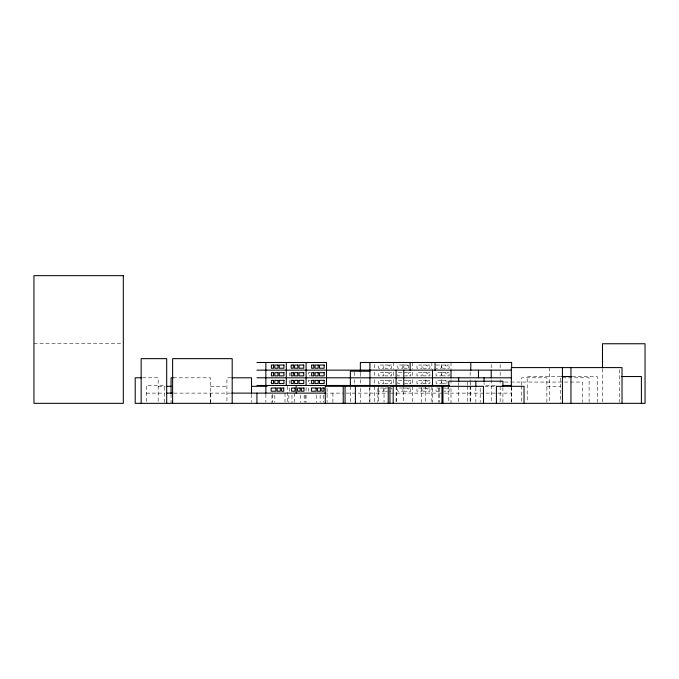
<?xml version="1.0" encoding="UTF-8"?>
<svg xmlns="http://www.w3.org/2000/svg" width="679" height="679" viewBox="0 0 679 679"><rect width="100%" height="100%" fill="white"/><g stroke="black" fill="none" stroke-linecap="round" stroke-linejoin="round"><path stroke-width="0.51" stroke-dasharray="3.4 2.55" d="M33.95 343.752L122.279 343.752M436.105 365.039L441.214 365.039L441.214 368.23L436.105 368.23M310.473 372.695L308.427 372.695L308.427 375.886L310.473 375.886M401.892 372.695L397.801 372.695L397.801 375.886L401.892 375.886M404.183 372.695L407.383 372.695L407.383 375.886L404.183 375.886M560.693 376.531L527.21 376.531L527.21 402.308M572.202 376.531L597.316 376.531L597.316 402.308M142.514 377.804L158.156 377.804L158.156 403.343M173.137 377.804L210.473 377.804L210.473 403.343M231.013 377.804L226.913 377.804L226.913 402.341M310.473 380.359L308.427 380.359L308.427 383.55L310.473 383.55M401.892 380.359L397.801 380.359L397.801 383.55L401.892 383.55M404.183 380.359L407.383 380.359L407.383 383.55L404.183 383.55M504.497 382.056L509.768 382.056M510.829 382.056L582.514 382.056L582.514 402.324M495.195 385.468L484.152 385.468L484.076 382.591M158.156 386.317L165.107 386.317M210.473 386.317L226.913 386.317M484.942 386.317L496.425 386.317M546.858 386.317L560.455 386.317M387.429 388.023L385.035 388.023L385.035 391.214L387.429 391.214M389.5 388.023L391.63 388.023L391.63 391.214L389.5 391.214M440.196 388.023L436.105 388.023L436.105 391.214L440.196 391.214M442.487 388.023L445.687 388.023L445.687 391.214L444.091 391.214M146.274 393.124L164.36 393.124M173.849 393.124L230.69 393.124M324.333 393.124L343.116 393.124M346.205 393.124L388.694 393.124M390.764 393.124L511.652 393.124M619.367 369.69L619.367 402.308M602.494 368.841L602.494 402.299M589.1 402.316L589.1 377.804L560.455 377.804L560.455 402.341M549.26 367.594L549.26 402.308M546.858 402.341L546.858 377.804L521.625 377.804L521.625 384.951M521.625 385.978L521.625 402.316M511.652 386.419L511.652 402.316M511.363 387.565L511.363 402.291M502.91 387.531L502.91 402.291M500.16 364.394L500.16 369.189M500.16 372.058L500.16 377.804M500.16 379.722L500.16 385.468M500.16 386.419L500.16 403.343M491.223 364.394L491.223 369.189M491.223 379.722L491.223 403.343M480.197 388.32L480.197 402.341M475.852 387.531L475.852 402.291M470.335 382.914L470.335 384.951M470.335 385.978L470.335 402.341M470.157 372.058L470.157 376.845M470.157 379.722L470.157 385.468M470.157 386.419L470.157 403.343M467.602 382.056L467.602 385.103M467.602 386.113L467.602 402.324M458.664 382.591L458.664 385.468M458.664 386.419L458.664 402.316M451 362.484L451 369.189M451 379.722L451 385.468M451 388.337L451 403.343M448.785 385.468L448.785 402.291M446.96 380.359L446.96 383.55M441.639 364.394L441.639 369.189M441.639 372.058L441.639 376.845M441.639 379.722L441.69 384.951M439.712 388.32L439.712 402.341M438.719 388.32L438.719 402.341M432.489 388.32L432.489 402.341M431.852 362.484L431.852 369.189M431.852 386.419L431.852 403.343M425.292 379.85L425.292 384.951M425.292 385.978L425.292 402.341M421.727 387.565L421.727 402.291M412.696 362.484L412.696 369.189M412.696 372.058L412.696 376.845M412.696 379.722L412.696 384.509M412.696 386.419L412.696 403.343M408.656 365.039L408.656 368.23M403.691 385.468L403.759 402.316M403.122 364.394L403.122 369.189M396.646 386.317L396.646 402.341M396.103 386.419L396.103 403.343M393.548 362.484L393.548 369.189M393.548 372.058L393.548 376.845M393.548 379.722L393.548 385.468M384.025 388.32L384.025 402.341M378.279 385.468L378.279 402.291M377.889 388.32L377.889 402.341M374.392 364.394L374.392 369.189M374.392 372.058L374.392 376.845M374.392 379.722L374.392 385.468M374.392 386.419L374.392 403.343M369.928 386.317L369.928 403.343M369.588 388.023L369.588 402.316M360.354 373.017L360.354 376.845M360.354 379.722L360.354 384.509M360.354 388.337L360.354 402.316M354.608 372.151L354.608 376.862M354.608 379.722L354.608 385.468M350.347 386.419L350.347 403.343M332.897 393.124L332.897 403.343M327.091 388.32L327.091 402.341M323.323 395.17L323.323 402.316M320.132 395.17L320.132 402.316M316.304 395.17L316.304 402.316M308.427 388.023L308.427 391.214M306.085 387.378L306.085 392.165M306.085 395.17L306.085 402.316M305.16 395.17L305.16 402.316M304.167 395.17L304.167 402.316M300.653 395.17L300.653 402.316M294.593 393.124L294.593 402.316M291.978 395.17L291.978 403.343M289.271 372.695L289.271 375.886M289.271 380.359L289.271 383.55M289.271 388.023L289.271 391.214M288.847 395.17L288.847 402.316M287.641 386.317L287.641 402.341M285.019 393.124L285.019 402.316M274.8 395.17L274.8 402.316M272.491 394.329L272.491 402.341M271.94 395.17L271.94 403.343M265.862 394.193L265.862 402.324M251.527 394.329L251.527 402.341M210.753 393.124L210.753 403.343M171.066 394.329L171.066 403.343M164.36 402.316L164.36 385.468L146.274 385.468L146.274 402.316M383.754 365.039L378.653 365.039L378.653 368.23L383.754 368.23L383.754 365.039M388.227 365.039L385.035 365.039L385.035 368.23L388.227 368.23L388.227 365.039M391.63 365.039L389.5 365.039L389.5 368.23L391.63 368.23L391.63 365.039M402.91 365.039L397.801 365.039L397.801 368.23L402.91 368.23L402.91 365.039M407.383 365.039L404.183 365.039L404.183 368.23L407.383 368.23L407.383 365.039M422.066 365.039L416.957 365.039L416.957 368.23L422.066 368.23L422.066 365.039M426.531 365.039L423.34 365.039L423.34 368.23L426.531 368.23L426.531 365.039M429.934 365.039L427.804 365.039L427.804 368.23L429.934 368.23L429.934 365.039M445.687 365.039L442.487 365.039L442.487 368.23L445.687 368.23L445.687 365.039M449.091 365.039L446.96 365.039L446.96 368.23L449.091 368.23L449.091 365.039M383.754 372.695L378.653 372.695L378.653 375.886L383.754 375.886L383.754 372.695M388.227 372.695L385.035 372.695L385.035 375.886L388.227 375.886L388.227 372.695M391.63 372.695L389.5 372.695L389.5 375.886L391.63 375.886L391.63 372.695M410.787 372.695L408.656 372.695L408.656 375.886L410.787 375.886L410.787 372.695M422.066 372.695L416.957 372.695L416.957 375.886L422.066 375.886L422.066 372.695M426.531 372.695L423.34 372.695L423.34 375.886L426.531 375.886L426.531 372.695M429.934 372.695L427.804 372.695L427.804 375.886L429.934 375.886L429.934 372.695M441.214 372.695L436.105 372.695L436.105 375.886L441.214 375.886L441.214 372.695M445.687 372.695L442.487 372.695L442.487 375.886L445.687 375.886L445.687 372.695M449.091 372.695L446.96 372.695L446.96 375.886L449.091 375.886L449.091 372.695M383.754 380.359L378.653 380.359L378.653 383.55L383.754 383.55L383.754 380.359M388.227 380.359L385.035 380.359L385.035 383.55L388.227 383.55L388.227 380.359M391.63 380.359L389.5 380.359L389.5 383.55L391.63 383.55L391.63 380.359M410.787 380.359L408.656 380.359L408.656 383.55L410.787 383.55L410.787 380.359M422.066 380.359L416.957 380.359L416.957 383.55L422.066 383.55L422.066 380.359M426.531 380.359L423.34 380.359L423.34 383.55L426.531 383.55L426.531 380.359M429.934 380.359L427.804 380.359L427.804 383.55L429.934 383.55L429.934 380.359M441.214 380.359L436.105 380.359L436.105 383.55L441.214 383.55L441.214 380.359M445.687 380.359L442.487 380.359L442.487 383.55L445.687 383.55L445.687 380.359M383.754 388.023L378.653 388.023L378.653 391.214L383.754 391.214L383.754 388.023M402.91 388.023L397.801 388.023L397.801 391.214L402.91 391.214L402.91 388.023M407.383 388.023L404.183 388.023L404.183 391.214L407.383 391.214L407.383 388.023M410.787 388.023L408.656 388.023L408.656 391.214L410.787 391.214L410.787 388.023M422.066 388.023L416.957 388.023L416.957 391.214L422.066 391.214L422.066 388.023M426.531 388.023L423.34 388.023L423.34 391.214L426.531 391.214L426.531 388.023M429.934 388.023L427.804 388.023L427.804 391.214L429.934 391.214L429.934 388.023M449.091 388.023L446.96 388.023L446.96 391.214L449.091 391.214L449.091 388.023"/><path stroke-width="1.02" d="M256.925 362.484L326.514 362.484L326.514 385.468M256.925 370.14L511.652 370.14M369.928 371.209L350.347 371.209L350.347 385.468M561.737 376.531L571.158 376.531M621.463 376.531L641.409 376.531L641.409 403.343M141.47 377.804L135.214 377.804L135.214 403.343L645.05 403.343L645.05 343.752L602.494 343.752L602.494 367.797M173.137 377.804L171.066 377.804L171.066 393.328M232.04 377.804L251.527 377.804L251.527 393.328M256.925 377.804L511.652 377.804M256.925 385.468L449.243 385.468M503.164 385.468L511.652 385.468M167.093 386.317L171.066 386.317M251.527 386.317L267.008 386.317M166.465 393.124L172.797 393.124M231.743 393.124L325.47 393.124M622.023 403.343L622.023 367.594L511.363 367.594L511.363 386.521M570.954 367.594L570.954 403.343M562.441 367.594L562.441 403.343M524.044 403.343L524.044 386.317L496.4 386.317L496.4 403.343M511.652 367.271L511.652 362.484L360.354 362.484L360.354 372.058M502.91 386.478L502.91 381.208L448.785 381.208L448.785 386.478M491.223 370.14L491.223 377.804M484.076 377.804L484.076 381.632M483.456 403.343L483.456 386.317L389.933 386.317L389.933 403.343M478.457 370.14L478.457 377.804M475.852 381.208L475.852 386.478M470.793 362.484L470.793 370.14M458.664 377.804L458.664 381.632M451 370.14L451 377.804M442.963 386.317L442.963 403.343M441.97 386.317L441.97 403.343M435.044 362.484L435.044 370.14M432.489 370.14L432.489 385.468M410.141 362.484L410.141 370.14M403.759 370.14L403.759 385.468M396.103 370.14L396.103 385.468M393.183 386.317L393.183 403.343M388.227 403.343L388.227 386.317L325.266 386.317L325.266 403.343M369.928 362.484L369.928 385.468M355.389 386.317L355.389 403.343M345.059 386.317L345.059 403.343M343.234 386.317L343.234 403.343M306.085 362.484L306.085 385.468M296.188 385.468L296.188 393.124M286.292 362.484L286.292 385.468M265.862 362.484L265.862 393.124M256.925 393.124L256.925 403.343M232.193 403.343L232.193 358.656L172.61 358.656L172.61 403.343M166.695 403.343L166.695 358.656L141.156 358.656L141.156 403.343M123.323 275.657L33.95 275.657L33.95 403.343L123.323 403.343L123.323 275.657M273.527 365.039L271.396 365.039L271.396 368.23L273.527 368.23L273.527 365.039M278 365.039L274.8 365.039L274.8 368.23L278 368.23L278 365.039M283.958 365.039L279.273 365.039L279.273 368.23L283.958 368.23L283.958 365.039M293.32 365.039L291.189 365.039L291.189 368.23L293.32 368.23L293.32 365.039M297.784 365.039L294.593 365.039L294.593 368.23L297.784 368.23L297.784 365.039M303.742 365.039L299.066 365.039L299.066 368.23L303.742 368.23L303.742 365.039M313.749 365.039L311.619 365.039L311.619 368.23L313.749 368.23L313.749 365.039M318.213 365.039L315.022 365.039L315.022 368.23L318.213 368.23L318.213 365.039M324.172 365.039L319.495 365.039L319.495 368.23L324.172 368.23L324.172 365.039M273.527 372.695L271.396 372.695L271.396 375.886L273.527 375.886L273.527 372.695M278 372.695L274.8 372.695L274.8 375.886L278 375.886L278 372.695M283.958 372.695L279.273 372.695L279.273 375.886L283.958 375.886L283.958 372.695M293.32 372.695L291.189 372.695L291.189 375.886L293.32 375.886L293.32 372.695M297.784 372.695L294.593 372.695L294.593 375.886L297.784 375.886L297.784 372.695M303.742 372.695L299.066 372.695L299.066 375.886L303.742 375.886L303.742 372.695M313.749 372.695L311.619 372.695L311.619 375.886L313.749 375.886L313.749 372.695M318.213 372.695L315.022 372.695L315.022 375.886L318.213 375.886L318.213 372.695M324.172 372.695L319.495 372.695L319.495 375.886L324.172 375.886L324.172 372.695M273.527 380.359L271.396 380.359L271.396 383.55L273.527 383.55L273.527 380.359M278 380.359L274.8 380.359L274.8 383.55L278 383.55L278 380.359M283.958 380.359L279.273 380.359L279.273 383.55L283.958 383.55L283.958 380.359M293.32 380.359L291.189 380.359L291.189 383.55L293.32 383.55L293.32 380.359M297.784 380.359L294.593 380.359L294.593 383.55L297.784 383.55L297.784 380.359M303.742 380.359L299.066 380.359L299.066 383.55L303.742 383.55L303.742 380.359M313.749 380.359L311.619 380.359L311.619 383.55L313.749 383.55L313.749 380.359M318.213 380.359L315.022 380.359L315.022 383.55L318.213 383.55L318.213 380.359M324.172 380.359L319.495 380.359L319.495 383.55L324.172 383.55L324.172 380.359M275.869 388.023L271.184 388.023L271.184 391.214L275.869 391.214L275.869 388.023M280.334 388.023L277.142 388.023L277.142 391.214L280.334 391.214L280.334 388.023M283.737 388.023L281.615 388.023L281.615 391.214L283.737 391.214L283.737 388.023M295.017 388.023L291.614 388.023L291.614 391.214L295.017 391.214L295.017 388.023M300.126 388.023L297.572 388.023L297.572 391.214L300.126 391.214L300.126 388.023M303.954 388.023L301.4 388.023L301.4 391.214L303.954 391.214L303.954 388.023M316.083 388.023L311.406 388.023L311.406 391.214L316.083 391.214L316.083 388.023M320.556 388.023L317.365 388.023L317.365 391.214L320.556 391.214L320.556 388.023M323.959 388.023L321.829 388.023L321.829 391.214L323.959 391.214L323.959 388.023"/></g></svg>
